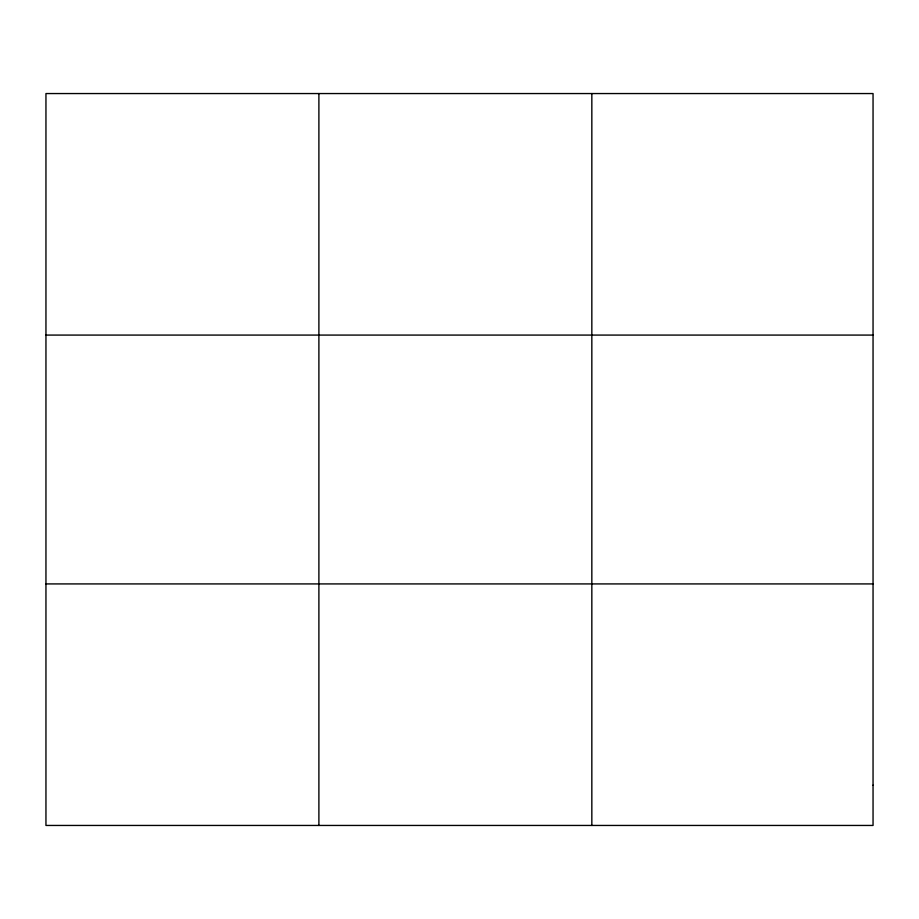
<?xml version="1.0" encoding="UTF-8"?>
<svg xmlns="http://www.w3.org/2000/svg" width="919" height="919" viewBox="0 0 919 919"><rect width="100%" height="100%" fill="white"/><g stroke="black" fill="none" stroke-linecap="round" stroke-linejoin="round"><path stroke-width="1.38" d="M318.893 93.554L318.893 825.446M591.836 93.554L591.836 825.446M45.95 335.079L873.05 335.079M45.95 583.921L873.05 583.921M873.05 785.194L873.05 825.446L45.95 825.446L45.95 93.554L873.05 93.554L873.05 785.194"/></g></svg>
